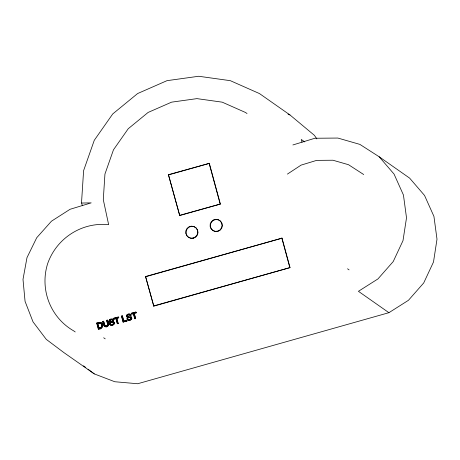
<?xml version="1.0" encoding="UTF-8"?>
<svg xmlns="http://www.w3.org/2000/svg" width="460" height="460" viewBox="0 0 460 460"><rect width="100%" height="100%" fill="white"/><g stroke="black" fill="none" stroke-linecap="round" stroke-linejoin="round"><path stroke-width="0.69" d="M106.789 325.916L105.489 326.1C108.974 326.514 107.26 321.948 106.553 320.286L107.531 320.206C112.148 327.635 102.413 330.004 102.678 321.385L103.661 321.298L105.041 325.812L103.465 321.16M107.111 325.749L107.548 325.686L107.841 324.806L106.553 320.286M101.901 325.605C101.896 323.334 99.463 322.385 97.675 323.553L98.9 328.078C101.562 328.267 102.626 325.283 100.884 323.495M109.238 320.471L109.618 322.058C107.099 319.74 112.769 317.262 113.551 320.298L112.821 320.568L112.355 319.976M113.758 321.919C116.547 324.507 110.273 327.152 109.463 323.794L110.181 323.518L110.94 324.369C112.01 324.921 114.321 323.782 113.206 322.529L113.666 323.662L112.499 324.53M131.215 316.98C133.998 319.573 127.725 322.218 126.914 318.855L127.638 318.584C128.093 320.309 131.56 319.533 130.841 317.785M130.168 319.303L131.117 318.722L130.657 317.59M101.528 322.937L99.814 322.287L96.698 323.075L98.308 328.998C101.499 329.245 103.925 325.945 101.769 323.276M98.308 328.998L98.509 329.136C102.206 329.567 104.322 325.076 101.326 322.799M100.878 327.681L101.7 327.031L101.66 326.497M113.551 321.81L110.325 321.574L109.739 320.608C110.216 319.389 112.349 319.223 112.821 320.568M110.09 321.391L109.94 320.747L110.475 320.079L112.177 319.832M128.242 316.727L127.345 316.313L127.196 315.675C127.673 314.456 129.806 314.289 130.272 315.629L131.008 315.365L130.266 314.375M127.541 316.451L127.391 315.813L127.926 315.14L129.634 314.899M109.457 320.039L110.848 319.159M287.402 174.104L301.07 165.123L316.681 160.367L332.942 160.23L348.536 164.72L363.722 174.553M316.848 138.914L314.427 135.361L289.967 114.954L259.474 93.575L230.333 80.678L198.72 76.262L167.014 80.661L137.615 93.547L112.74 113.936L94.271 140.3L83.599 170.648L81.529 202.676L81.61 203.044L91.201 202.871L70.087 209.277L51.451 221.202L36.714 237.739L26.985 257.64L23 279.398L25.064 301.358L33.022 321.862L46.264 339.359L63.796 352.527L94.294 373.899L114.781 381.737L137.701 383.738L388.918 312.685L408.445 300.305L423.712 282.946L433.498 262.01L437 239.206L433.935 216.401L424.557 195.471L409.624 178.118L379.132 156.745L359.875 144.394L337.87 138.057L314.91 138.253L292.888 144.957M109.463 323.794L110.383 323.656L110.624 324.179M126.914 318.855L127.834 318.722L128.593 319.568L129.956 319.591M112.62 320.43L113.551 320.298M129.806 315.037L130.076 315.491L131.008 315.365M168.435 174.691L209.323 163.363L220.38 204.05L179.728 215.544L168.435 174.691L179.728 215.544M168.67 174.857L209.323 163.363M179.486 215.378L220.38 204.05M145.555 276.529L282.032 238.159L290.03 267.599L153.789 306.136L145.555 276.529L153.789 306.136M145.791 276.696L282.032 238.159M153.554 305.963L290.03 267.599M116.823 318.332L118.243 323.553L117.461 323.771L116.041 318.55L114.091 319.102L113.706 318.262L118.392 316.94L118.784 317.774L116.627 318.193L118.784 317.774M122.245 315.847L123.665 321.074L126.575 320.246L126.966 321.086L123.073 321.994L121.463 316.072L122.44 315.985L123.861 321.212L126.189 320.551M134.28 313.392L135.7 318.613L134.912 318.837L133.498 313.616L131.548 314.168L131.157 313.329L135.849 312.001L136.235 312.84L134.078 313.254L136.235 312.84M96.698 323.075L98.256 322.828M102.678 321.385L103.661 321.298M106.749 320.424L107.531 320.206M113.706 318.262L117.921 317.268M122.44 315.985L121.463 316.072M135.378 312.328L131.157 313.329M113.896 318.964L116.041 318.55M131.347 314.025L133.498 313.616M97.675 323.553L100.631 323.311M98.9 328.078L100.36 327.859M115.845 318.412L117.265 323.633L118.243 323.553M123.073 321.994L126.966 321.086M133.296 313.478L134.717 318.699L135.7 318.613M98.934 322.638L100.993 322.604M130.853 317.728L127.219 317.21L130.588 317.601M112.936 322.397L109.762 322.149L113.401 322.667M127.581 316.497L131.008 316.877M110.124 321.436L112.832 321.528L113.959 322.058M130.036 314.243C128.616 313.703 126.281 314.669 126.661 316.445L126.465 316.302C126.057 314.272 129.133 313.243 130.462 314.513M112.067 319.044L112.585 319.177M128.006 320.137C129.691 320.879 132.56 319.338 131.502 317.325M110.555 325.07C112.234 325.818 115.109 324.271 114.051 322.259M104.673 326.617C108.836 328.193 109.325 322.506 107.335 320.068M105.685 326.238L104.845 325.674M288.023 114.097L289.967 114.954M130.807 316.739L131.41 317.118M126.465 316.302L127.414 317.348M109.422 321.919L109.963 322.287M304.779 141.927L301.26 139.46L302.001 142.186M247.031 113.551L245.485 112.47L222.203 102.16L196.937 98.63L171.603 102.149L148.108 112.441L128.231 128.737L113.47 149.805L104.943 174.052L103.293 199.651L108.64 224.664C81.765 221.881 56.459 238.251 47.621 263.718C39.606 289.363 50.295 317.457 73.675 330.866L75.221 331.953M347.536 268.795L349.077 269.882M388.918 312.685L358.421 291.306L377.953 278.927L393.219 261.567L403 240.632L406.508 217.827L403.443 195.028L394.059 174.093L379.132 156.745M130.393 317.457L131.037 317.923M126.621 316.675L126.874 316.98M103.678 337.766L105.219 338.847M83.547 365.832L85.807 367.534M88.073 369.23L94.294 373.899M127.345 316.313L127.776 316.635M109.888 321.247L110.325 321.574M112.809 319.309L113.355 320.16M127.73 319.964L127.115 318.993M110.273 324.904L109.658 323.932M104.437 326.364L102.879 321.523M130.594 314.755L130.807 315.221M81.61 203.044L82.317 205.568M281.796 237.992L289.794 267.433M209.087 163.196L220.139 203.883M135.849 312.001L136.039 312.702M134.078 313.254L135.499 318.475M126.575 320.246L126.764 320.948M121.837 316.865L123.268 322.132M118.392 316.94L118.582 317.636M116.627 318.193L118.047 323.414M113.902 318.4L114.091 319.102M97.871 323.69L99.101 328.216M96.899 323.213L98.509 329.136M193.309 237.992A6.06 5.997 -55 0 0 195.966 227.849A6.06 5.997 -55 0 0 185.909 230.696A6.06 5.997 -55 0 0 193.309 237.992M217.643 231.161A6.06 5.997 -55 0 0 220.305 221.018A6.06 5.997 -55 0 0 210.243 223.865A6.06 5.997 -55 0 0 217.643 231.161M193.591 238.188A6.06 5.997 -55 0 0 196.248 228.051A6.06 5.997 -55 0 0 186.191 230.891A6.06 5.997 -55 0 0 193.591 238.188M217.925 231.357A6.06 5.997 -55 0 0 220.587 221.214A6.06 5.997 -55 0 0 210.525 224.06A6.06 5.997 -55 0 0 217.925 231.357"/></g></svg>
